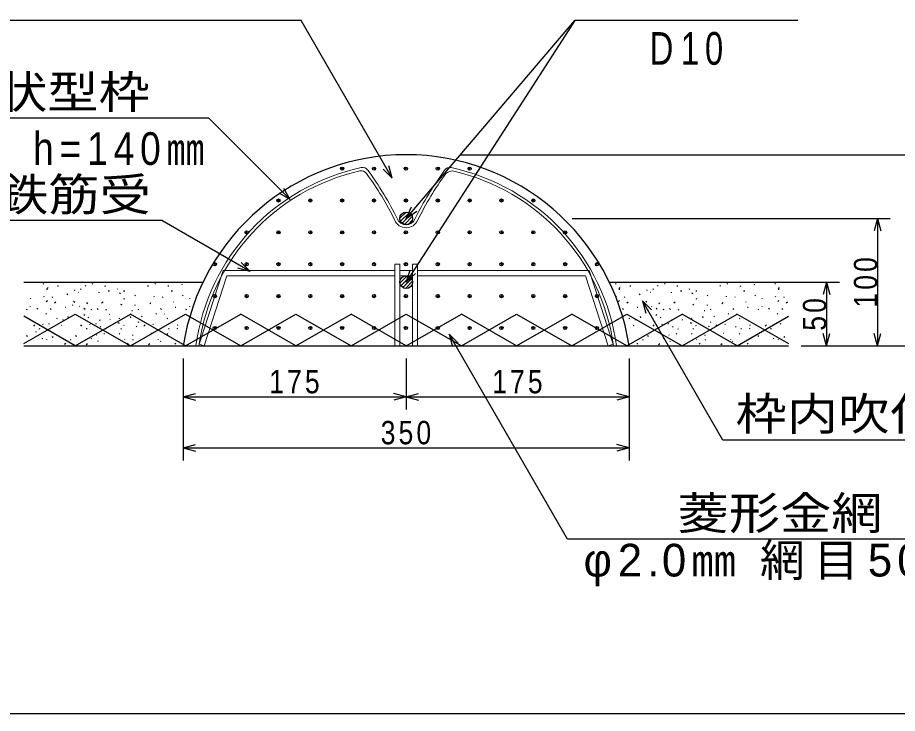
# Model space of a CAD drawing. Units: millimetres on the paper, enlarged 20 times, with parts at other scales. Extents: x -7610 to 7610, y -5340 to 5340.
# Drawn here: x -6197 to -3434, y -5340 to -3156 of the extents above; entities that cross this region are included whole.
import ezdxf
from ezdxf.enums import TextEntityAlignment as Align

# ---------------------------------------------------------------- set-up
doc = ezdxf.new("R2010")
doc.units = ezdxf.units.MM
doc.header["$LTSCALE"] = 20
doc.header["$PDMODE"] = 32
doc.header["$PDSIZE"] = 10
for name, color, linetype in [('2-0_法面', 3, 'Continuous'), ('2-1_法枠', 5, 'Continuous'), ('2-3_鉄筋', 2, 'Continuous'), ('2-4_菱形金網', 4, 'Continuous'), ('2-7_寸法', 7, 'Continuous'), ('2-8_名称', 7, 'Continuous'), ('2-A', 3, 'Continuous'), ('3-0', 2, 'Continuous')]:
    doc.layers.add(name, color=color, linetype=linetype)
doc.layers.add('2-2_eフレーム', color=1, linetype='Continuous', lineweight=18)
doc.layers.add('2-5_鉄筋受', color=3, linetype='Continuous', lineweight=18)
doc.styles.add('HGPｺﾞｼｯｸE', font='')
doc.styles.get('HGPｺﾞｼｯｸE').set_extended_font_data('HGPｺﾞｼｯｸE')

msp = doc.modelspace()

# ---------------------------------------------------------------- linework, layer by layer
at = {"layer": '2-0_法面'}
for p, q in [((-6176.58, -3986.34), (-5614.28, -3986.34)), ((-4338.87, -3986.34), (-3776.58, -3986.34)), ((-6176.58, -4186.34), (-3776.58, -4186.34))]:
    msp.add_line(p, q, dxfattribs=at)
at = {"layer": '2-1_法枠'}
msp.add_arc((-4976.58, -4294.67), 708.33, 8.79741, 171.20259, dxfattribs=at)
at = {"layer": '2-2_eフレーム'}
for p, q in [((-5636.53, -4186.37), (-5627.23, -4186.37)), ((-4316.39, -4186.37), (-4325.68, -4186.37))]:
    msp.add_line(p, q, dxfattribs=at)
for centre, radius, start, end in [((-4979.58, -4275.34), 662.94, 102.00966, 172.28717), ((-4979.67, -4275.26), 653.63, 102.56426, 172.18321), ((-5117.45, -3656.79), 20, 33.83163, 102.73155), ((-5113.31, -3646.45), 20, 33.83145, 102.1733), ((-5892.4, -4224.44), 980.59, 26.19037, 36.174), ((-5952.48, -4259.04), 1058.96, 26.40313, 36.08549), ((-4000.43, -4259.04), 1058.96, 143.91451, 153.59687), ((-4060.51, -4224.44), 980.59, 143.826, 153.80963), ((-4839.61, -3646.45), 20, 77.8267, 146.16855), ((-4826.71, -3678.75), 41.69, 95.9734, 127.46341), ((-4973.33, -4275.34), 662.94, 7.71283, 77.99034), ((-4973.24, -4275.26), 653.63, 7.81679, 77.43574), ((-4976.58, -3776.8), 38.85, 202.46676, 337.53324), ((-4976.58, -3776.8), 29.65, 202.46676, 337.53324)]:
    msp.add_arc(centre, radius, start, end, dxfattribs=at)
at = {"layer": '2-3_鉄筋'}
for p, q in [((-4996.58, -3786.01), (-4976.91, -3766.34)), ((-4996.58, -3786.01), (-4976.91, -3766.34)), ((-4994.49, -3795.24), (-4967.68, -3768.43)), ((-4994.49, -3795.24), (-4967.68, -3768.43)), ((-4989.52, -3801.58), (-4961.33, -3773.39)), ((-4989.52, -3801.58), (-4961.33, -3773.39)), ((-4982.17, -3805.54), (-4957.38, -3780.75)), ((-4982.17, -3805.54), (-4957.38, -3780.75)), ((-4970.8, -3805.48), (-4957.43, -3792.12)), ((-4970.8, -3805.48), (-4957.43, -3792.12)), ((-4996.34, -3989.42), (-4973.5, -3966.58)), ((-4993.15, -3997.54), (-4965.38, -3969.77)), ((-4992.6, -3974.36), (-4988.55, -3970.32)), ((-4987.43, -4003.14), (-4959.78, -3975.49)), ((-4979.15, -4006.17), (-4956.74, -3983.77))]:
    msp.add_line(p, q, dxfattribs=at)
for centre in [(-4976.58, -3786.34), (-4976.58, -3986.34)]:
    msp.add_circle(centre, 20, dxfattribs=at)
at = {"layer": '2-4_菱形金網'}
for p, q in [((-6176.58, -4179.16), (-6015.81, -4086.34)), ((-6015.81, -4186.34), (-5842.6, -4086.34)), ((-6015.81, -4086.34), (-5842.6, -4186.34)), ((-5669.4, -4186.34), (-5842.6, -4086.34)), ((-5842.6, -4186.34), (-5669.4, -4086.34)), ((-5669.4, -4186.34), (-5496.19, -4086.34)), ((-5669.4, -4086.34), (-5496.19, -4186.34)), ((-5322.99, -4186.34), (-5496.19, -4086.34)), ((-5496.19, -4186.34), (-5322.99, -4086.34)), ((-5322.99, -4186.34), (-5149.78, -4086.34)), ((-5322.99, -4086.34), (-5149.78, -4186.34)), ((-4976.58, -4186.34), (-5149.78, -4086.34)), ((-5149.78, -4186.34), (-4976.58, -4086.34)), ((-4976.58, -4186.34), (-4803.37, -4086.34)), ((-4976.58, -4086.34), (-4803.37, -4186.34)), ((-4630.17, -4186.34), (-4803.37, -4086.34)), ((-4803.37, -4186.34), (-4630.17, -4086.34)), ((-4630.17, -4186.34), (-4456.96, -4086.34)), ((-4630.17, -4086.34), (-4456.96, -4186.34)), ((-4283.76, -4186.34), (-4456.96, -4086.34)), ((-4456.96, -4186.34), (-4283.76, -4086.34)), ((-4283.76, -4186.34), (-4110.55, -4086.34)), ((-4283.76, -4086.34), (-4110.55, -4186.34)), ((-3937.35, -4186.34), (-4110.55, -4086.34)), ((-4110.55, -4186.34), (-3937.35, -4086.34)), ((-3937.35, -4086.34), (-3776.58, -4179.16)), ((-6015.81, -4186.34), (-6176.58, -4093.52)), ((-3937.35, -4186.34), (-3776.58, -4093.52))]:
    msp.add_line(p, q, dxfattribs=at)
at = {"layer": '2-5_鉄筋受'}
for p, q in [((-5012.58, -3930.22), (-4996.58, -3930.22)), ((-5012.58, -4186.37), (-5012.58, -3930.22)), ((-4996.58, -4186.37), (-4996.58, -3930.22)), ((-4940.58, -3930.22), (-4956.58, -3930.22)), ((-4956.58, -4186.37), (-4956.58, -3930.22)), ((-4940.58, -4186.37), (-4940.58, -3930.22)), ((-5626.44, -4181.48), (-5551.22, -3950.22)), ((-5611.23, -4186.37), (-5539.63, -3966.22)), ((-5551.22, -3950.22), (-5012.58, -3950.22)), ((-5539.63, -3966.22), (-5012.58, -3966.22)), ((-4996.58, -3950.22), (-4956.58, -3950.22)), ((-4996.58, -3966.22), (-4956.58, -3966.22)), ((-4401.93, -3950.22), (-4940.58, -3950.22)), ((-4326.71, -4181.48), (-4401.93, -3950.22)), ((-5611.23, -4186.37), (-5626.44, -4181.48)), ((-5012.58, -4186.37), (-4996.58, -4186.37)), ((-4956.58, -4186.37), (-4940.58, -4186.37)), ((-4341.92, -4186.37), (-4326.71, -4181.48))]:
    msp.add_line(p, q, dxfattribs=at)
msp.add_lwpolyline([(-4341.93, -4186.37), (-4413.53, -3966.22), (-4940.58, -3966.22)], dxfattribs=at)
at = {"layer": '2-7_寸法'}
for p, q in [((-4807.07, -3586.34), (-3296.58, -3586.34)), ((-4454.98, -3786.34), (-3456.58, -3786.34)), ((-3496.58, -3786.34), (-3506.93, -3824.98)), ((-3496.58, -3786.34), (-3486.23, -3824.98)), ((-3496.58, -3786.34), (-3496.58, -4186.34)), ((-4316.73, -3986.34), (-3616.58, -3986.34)), ((-3656.58, -3986.34), (-3666.93, -4024.98)), ((-3656.58, -3986.34), (-3646.23, -4024.98)), ((-3656.58, -3986.34), (-3656.58, -4186.34)), ((-3656.58, -4186.34), (-3666.93, -4147.7)), ((-3656.58, -4186.34), (-3646.23, -4147.7)), ((-3496.58, -4186.34), (-3506.93, -4147.7)), ((-3496.58, -4186.34), (-3486.23, -4147.7)), ((-3736.58, -4186.34), (-3296.58, -4186.34)), ((-5676.58, -4226.34), (-5676.58, -4546.34)), ((-4976.58, -4226.34), (-4976.58, -4386.34)), ((-4276.58, -4226.34), (-4276.58, -4546.34)), ((-5676.58, -4346.34), (-5637.94, -4335.99)), ((-4976.58, -4346.34), (-5015.22, -4335.99)), ((-4976.58, -4346.34), (-4937.94, -4335.99)), ((-4276.58, -4346.34), (-4315.22, -4335.99)), ((-5676.58, -4346.34), (-5637.94, -4356.69)), ((-5676.58, -4346.34), (-4976.58, -4346.34)), ((-4976.58, -4346.34), (-5015.22, -4356.69)), ((-4976.58, -4346.34), (-4937.94, -4356.69)), ((-4976.58, -4346.34), (-4276.58, -4346.34)), ((-4276.58, -4346.34), (-4315.22, -4356.69)), ((-5676.58, -4506.34), (-5637.94, -4495.99)), ((-4276.58, -4506.34), (-4315.22, -4495.99)), ((-5676.58, -4506.34), (-4276.58, -4506.34)), ((-5676.58, -4506.34), (-5637.94, -4516.69)), ((-4276.58, -4506.34), (-4315.22, -4516.69))]:
    msp.add_line(p, q, dxfattribs=at)
at = {"layer": '2-8_名称'}
for p, q in [((-5305.99, -3165.38), (-6405.99, -3165.38)), ((-5020.63, -3659.64), (-5305.99, -3165.38)), ((-3747.14, -3165.38), (-4447.14, -3165.38)), ((-5595.98, -3471.8), (-6795.98, -3471.8)), ((-5340.78, -3726.99), (-5595.98, -3471.8)), ((-5020.63, -3659.64), (-5048.91, -3631.36)), ((-5020.63, -3659.64), (-5030.98, -3621.01)), ((-5340.78, -3726.99), (-5360.78, -3692.35)), ((-5340.78, -3726.99), (-5375.42, -3706.99)), ((-4976.58, -3786.34), (-4959.39, -3750.22)), ((-4976.58, -3786.34), (-4943.63, -3763.65)), ((-5743.63, -3793.3), (-6318.63, -3793.3)), ((-5466.5, -3953.3), (-5743.63, -3793.3)), ((-5466.5, -3953.3), (-5505.14, -3942.95)), ((-5466.5, -3953.3), (-5494.78, -3925.02)), ((-4976.58, -3986.34), (-4964.34, -3948.26)), ((-4976.58, -3986.34), (-4946.94, -3959.48)), ((-3982.6, -4481.86), (-4234.61, -4045.37)), ((-4234.61, -4045.37), (-4206.33, -4073.65)), ((-4234.61, -4045.37), (-4224.26, -4084.01)), ((-4841.17, -4149.74), (-4830.82, -4188.37)), ((-3282.6, -4481.86), (-3982.6, -4481.86)), ((-3159.66, -4793.22), (-4469.66, -4793.22))]:
    msp.add_line(p, q, dxfattribs=at)
for points in [[(-4976.58, -3786.34), (-4447.14, -3165.38), (-4976.58, -3986.34)], [(-4469.66, -4793.22), (-4841.17, -4149.74), (-4812.89, -4178.02)]]:
    msp.add_lwpolyline(points, dxfattribs=at)
at = {"layer": '2-A'}
for p, q in [((-6116.06, -3990.39), (-6113.86, -3992.59)), ((-6104.74, -4007.67), (-6100.97, -4003.27)), ((-6069.2, -4000.13), (-6068.89, -3996.67)), ((-5984.35, -3996.67), (-5981.84, -3998.56)), ((-5962.04, -3990.39), (-5959.84, -3992.59)), ((-5921.42, -4000.13), (-5921.11, -3996.67)), ((-5788.49, -3996.67), (-5785.97, -3998.56)), ((-5766.18, -3990.39), (-5763.98, -3992.59)), ((-5723.22, -4000.13), (-5722.91, -3996.67)), ((-5680.8, -3993.85), (-5678.6, -3992.27)), ((-4319.39, -3990.39), (-4317.19, -3992.59)), ((-4308.08, -4007.67), (-4304.31, -4003.27)), ((-4272.54, -4000.13), (-4272.22, -3996.67)), ((-4187.68, -3996.67), (-4185.17, -3998.56)), ((-4165.37, -3990.39), (-4163.17, -3992.59)), ((-4124.75, -4000.13), (-4124.44, -3996.67)), ((-3991.82, -3996.67), (-3989.31, -3998.56)), ((-3969.51, -3990.39), (-3967.31, -3992.59)), ((-3926.56, -4000.13), (-3926.24, -3996.67)), ((-3884.13, -3993.85), (-3881.93, -3992.27)), ((-3819.39, -3990.39), (-3817.19, -3992.59)), ((-3808.08, -4007.67), (-3804.31, -4003.27)), ((-6114.81, -4030.78), (-6114.18, -4032.03)), ((-6104.44, -4008.15), (-6104.44, -4010.03)), ((-6087.78, -4033.6), (-6085.89, -4032.66)), ((-6040.95, -4026.38), (-6038.44, -4022.92)), ((-6018.95, -4010.66), (-6016.44, -4011.61)), ((-6006.07, -4017.26), (-6005.44, -4018.21)), ((-5998.81, -4009.87), (-5997.23, -4007.36)), ((-5941.57, -4017.58), (-5941.26, -4020.09)), ((-5912.34, -4013.18), (-5908.26, -4013.49)), ((-5884.33, -4008.39), (-5883.08, -4007.67)), ((-5877.15, -4019.78), (-5873.69, -4022.29)), ((-5864.26, -4013.18), (-5860.18, -4013.49)), ((-5828.44, -4027.63), (-5826.55, -4029.52)), ((-5768.83, -4030.78), (-5768.2, -4032.03)), ((-5741.8, -4033.6), (-5739.92, -4032.66)), ((-5714.15, -4013.18), (-5710.06, -4013.49)), ((-5678.32, -4027.63), (-5676.43, -4029.52)), ((-4318.14, -4030.78), (-4317.51, -4032.03)), ((-4307.77, -4008.15), (-4307.77, -4010.03)), ((-4291.11, -4033.6), (-4289.23, -4032.66)), ((-4244.29, -4026.38), (-4241.77, -4022.92)), ((-4222.29, -4010.66), (-4219.77, -4011.61)), ((-4209.4, -4017.26), (-4208.77, -4018.21)), ((-4202.14, -4009.87), (-4200.57, -4007.36)), ((-4144.9, -4017.58), (-4144.59, -4020.09)), ((-4115.68, -4013.18), (-4111.59, -4013.49)), ((-4087.67, -4008.39), (-4086.42, -4007.67)), ((-4080.48, -4019.78), (-4077.02, -4022.29)), ((-4067.6, -4013.18), (-4063.51, -4013.49)), ((-4031.77, -4027.63), (-4029.88, -4029.52)), ((-3972.16, -4030.78), (-3971.53, -4032.03)), ((-3945.13, -4033.6), (-3943.25, -4032.66)), ((-3917.48, -4013.18), (-3913.39, -4013.49)), ((-3881.65, -4027.63), (-3879.77, -4029.52)), ((-3818.14, -4030.78), (-3817.51, -4032.03)), ((-3807.77, -4008.15), (-3807.77, -4010.03)), ((-3791.11, -4033.6), (-3789.23, -4032.66)), ((-6155.69, -4038.95), (-6154.75, -4036.43)), ((-6106.64, -4046.8), (-6103.18, -4043.98)), ((-6080.55, -4050.89), (-6076.15, -4048.37)), ((-6024.3, -4057.8), (-6024.3, -4059.69)), ((-6021.15, -4046.18), (-6017.38, -4049.63)), ((-5978.97, -4054.66), (-5976.45, -4050.57)), ((-5932.77, -4050.89), (-5928.37, -4048.37)), ((-5873.38, -4055.6), (-5869.61, -4057.8)), ((-5862.06, -4039.89), (-5860.81, -4037.06)), ((-5828.44, -4057.8), (-5828.44, -4059.69)), ((-5780.77, -4054.66), (-5778.26, -4050.57)), ((-5707.23, -4047.75), (-5705.66, -4049.32)), ((-5655.69, -4038.95), (-5654.75, -4036.43)), ((-4309.97, -4046.8), (-4306.51, -4043.98)), ((-4283.88, -4050.89), (-4279.48, -4048.37)), ((-4227.63, -4057.8), (-4227.63, -4059.69)), ((-4224.49, -4046.18), (-4220.72, -4049.63)), ((-4182.3, -4054.66), (-4179.79, -4050.57)), ((-4136.1, -4050.89), (-4131.7, -4048.37)), ((-4076.71, -4055.6), (-4072.94, -4057.8)), ((-4065.4, -4039.89), (-4064.14, -4037.06)), ((-4031.77, -4057.8), (-4031.77, -4059.69)), ((-3984.1, -4054.66), (-3981.59, -4050.57)), ((-3910.56, -4047.75), (-3908.99, -4049.32)), ((-3859.03, -4038.95), (-3858.08, -4036.43)), ((-3809.97, -4046.8), (-3806.51, -4043.98)), ((-3783.88, -4050.89), (-3779.48, -4048.37)), ((-6169.21, -4071.63), (-6166.69, -4071.94)), ((-6156.32, -4062.83), (-6155.69, -4061.57)), ((-6136.18, -4067.86), (-6132.72, -4071.32)), ((-6106.32, -4085.14), (-6108.21, -4087.34)), ((-6094.06, -4069.43), (-6091.24, -4071.94)), ((-6047.55, -4064.72), (-6045.98, -4064.72)), ((-6002.3, -4062.83), (-6001.67, -4061.57)), ((-5989.02, -4091.43), (-5985.88, -4087.97)), ((-5988.4, -4067.86), (-5984.94, -4071.32)), ((-5967.03, -4071), (-5964.51, -4072.26)), ((-5946.28, -4069.43), (-5943.46, -4071.94)), ((-5919.57, -4073.2), (-5916.11, -4072.26)), ((-5908.89, -4085.77), (-5907.63, -4088.29)), ((-5838.18, -4075.4), (-5835.98, -4075.72)), ((-5819.32, -4071.63), (-5816.81, -4071.94)), ((-5760.34, -4085.14), (-5762.23, -4087.34)), ((-5748.09, -4069.43), (-5745.26, -4071.94)), ((-5736.46, -4085.77), (-5735.2, -4086.72)), ((-5701.57, -4064.72), (-5700, -4064.72)), ((-5669.21, -4071.63), (-5666.69, -4071.94)), ((-5656.32, -4062.83), (-5655.69, -4061.57)), ((-4297.4, -4069.43), (-4294.57, -4071.94)), ((-4250.89, -4064.72), (-4249.32, -4064.72)), ((-4205.63, -4062.83), (-4205, -4061.57)), ((-4192.36, -4091.43), (-4189.21, -4087.97)), ((-4191.73, -4067.86), (-4188.27, -4071.32)), ((-4170.36, -4071), (-4167.84, -4072.26)), ((-4149.62, -4069.43), (-4146.79, -4071.94)), ((-4122.9, -4073.2), (-4119.45, -4072.26)), ((-4112.22, -4085.77), (-4110.96, -4088.29)), ((-4041.51, -4075.4), (-4039.31, -4075.72)), ((-4022.66, -4071.63), (-4020.14, -4071.94)), ((-3963.68, -4085.14), (-3965.56, -4087.34)), ((-3951.42, -4069.43), (-3948.59, -4071.94)), ((-3939.79, -4085.77), (-3938.53, -4086.72)), ((-3904.91, -4064.72), (-3903.34, -4064.72)), ((-3872.54, -4071.63), (-3870.02, -4071.94)), ((-3859.65, -4062.83), (-3859.03, -4061.57)), ((-3839.51, -4067.86), (-3836.05, -4071.32)), ((-3809.65, -4085.14), (-3811.54, -4087.34)), ((-3797.4, -4069.43), (-3794.57, -4071.94)), ((-6074.27, -4099.6), (-6072.07, -4100.54)), ((-6055.1, -4103.69), (-6053.21, -4104.94)), ((-6038.75, -4094.57), (-6037.5, -4098.03)), ((-5976.14, -4096.77), (-5973.94, -4097.71)), ((-5938.11, -4106.83), (-5937.8, -4103.06)), ((-5907.31, -4103.69), (-5905.43, -4104.94)), ((-5881.86, -4113.43), (-5877.46, -4115.31)), ((-5878.4, -4099.6), (-5876.2, -4100.54)), ((-5842.89, -4094.57), (-5841.64, -4098.03)), ((-5818.07, -4111.86), (-5815.24, -4111.23)), ((-5807.07, -4093), (-5805.18, -4095.2)), ((-5728.29, -4099.6), (-5726.09, -4100.54)), ((-4277.6, -4099.6), (-4275.4, -4100.54)), ((-4258.43, -4103.69), (-4256.54, -4104.94)), ((-4242.09, -4094.57), (-4240.83, -4098.03)), ((-4179.47, -4096.77), (-4177.27, -4097.71)), ((-4141.45, -4106.83), (-4141.13, -4103.06)), ((-4110.65, -4103.69), (-4108.76, -4104.94)), ((-4085.19, -4113.43), (-4080.8, -4115.31)), ((-4081.74, -4099.6), (-4079.54, -4100.54)), ((-4046.23, -4094.57), (-4044.97, -4098.03)), ((-4021.4, -4111.86), (-4018.57, -4111.23)), ((-4010.4, -4093), (-4008.51, -4095.2)), ((-3931.62, -4099.6), (-3929.42, -4100.54)), ((-6145.92, -4124.11), (-6142.46, -4120.03)), ((-6139.32, -4142.65), (-6137.12, -4141.4)), ((-6127.38, -4133.86), (-6127.06, -4130.4)), ((-6118.26, -4117.51), (-6117.32, -4119.08)), ((-6100.04, -4116.26), (-6097.21, -4117.2)), ((-6059.18, -4122.54), (-6057.92, -4120.97)), ((-5998.14, -4124.11), (-5994.68, -4120.03)), ((-5979.6, -4133.86), (-5979.28, -4130.4)), ((-5970.48, -4117.51), (-5969.54, -4119.08)), ((-5952.26, -4116.26), (-5949.43, -4117.2)), ((-5937.17, -4127.57), (-5934.97, -4126)), ((-5920.83, -4132.28), (-5918.94, -4133.54)), ((-5872.75, -4132.28), (-5870.86, -4133.54)), ((-5863.32, -4122.54), (-5862.06, -4120.97)), ((-5824.35, -4124.11), (-5822.15, -4126.31)), ((-5799.94, -4124.11), (-5796.48, -4120.03)), ((-5772.28, -4117.51), (-5771.34, -4119.08)), ((-5738.97, -4127.57), (-5736.77, -4126)), ((-5722.63, -4132.28), (-5720.74, -4133.54)), ((-5696.55, -4130.4), (-5694.03, -4132.28)), ((-5694.35, -4120.97), (-5692.15, -4120.03)), ((-4262.51, -4122.54), (-4261.26, -4120.97)), ((-4201.47, -4124.11), (-4198.01, -4120.03)), ((-4182.93, -4133.86), (-4182.62, -4130.4)), ((-4173.82, -4117.51), (-4172.87, -4119.08)), ((-4155.59, -4116.26), (-4152.76, -4117.2)), ((-4140.5, -4127.57), (-4138.3, -4126)), ((-4124.16, -4132.28), (-4122.28, -4133.54)), ((-4076.08, -4132.28), (-4074.2, -4133.54)), ((-4066.65, -4122.54), (-4065.4, -4120.97)), ((-4027.68, -4124.11), (-4025.48, -4126.31)), ((-4003.27, -4124.11), (-3999.82, -4120.03)), ((-3975.62, -4117.51), (-3974.68, -4119.08)), ((-3942.31, -4127.57), (-3940.11, -4126)), ((-3925.96, -4132.28), (-3924.08, -4133.54)), ((-3899.88, -4130.4), (-3897.37, -4132.28)), ((-3897.68, -4120.97), (-3895.48, -4120.03)), ((-3849.25, -4124.11), (-3845.8, -4120.03)), ((-3842.65, -4142.65), (-3840.45, -4141.4)), ((-3830.71, -4133.86), (-3830.4, -4130.4)), ((-3821.6, -4117.51), (-3820.65, -4119.08)), ((-3803.37, -4116.26), (-3800.54, -4117.2)), ((-6169.42, -4153.82), (-6165.96, -4156.33)), ((-6120.7, -4161.68), (-6118.82, -4163.56)), ((-6105.31, -4166.7), (-6105.31, -4167.65)), ((-6087.99, -4156.65), (-6085.79, -4160.1)), ((-6030.16, -4167.65), (-6028.28, -4166.7)), ((-6015.39, -4153.82), (-6011.94, -4156.33)), ((-5966.68, -4161.68), (-5964.8, -4163.56)), ((-5948.46, -4151.3), (-5947.83, -4152.25)), ((-5944.06, -4172.99), (-5943.11, -4170.48)), ((-5925.75, -4147.53), (-5923.55, -4149.1)), ((-5877.67, -4147.53), (-5875.47, -4149.1)), ((-5861.33, -4164.82), (-5860.7, -4166.08)), ((-5835.87, -4151.62), (-5835.56, -4154.13)), ((-5834.3, -4167.65), (-5832.42, -4166.7)), ((-5778.05, -4146.28), (-5776.48, -4146.28)), ((-5755.42, -4166.7), (-5755.42, -4167.65)), ((-5748.19, -4172.99), (-5747.25, -4170.48)), ((-5727.56, -4147.53), (-5725.36, -4149.1)), ((-4233.5, -4167.65), (-4231.61, -4166.7)), ((-4218.73, -4153.82), (-4215.27, -4156.33)), ((-4170.02, -4161.68), (-4168.13, -4163.56)), ((-4151.79, -4151.3), (-4151.16, -4152.25)), ((-4147.39, -4172.99), (-4146.45, -4170.48)), ((-4129.09, -4147.53), (-4126.89, -4149.1)), ((-4081.01, -4147.53), (-4078.81, -4149.1)), ((-4064.66, -4164.82), (-4064.04, -4166.08)), ((-4039.21, -4151.62), (-4038.89, -4154.13)), ((-4037.64, -4167.65), (-4035.75, -4166.7)), ((-3981.38, -4146.28), (-3979.81, -4146.28)), ((-3958.76, -4166.7), (-3958.76, -4167.65)), ((-3951.53, -4172.99), (-3950.58, -4170.48)), ((-3930.89, -4147.53), (-3928.69, -4149.1)), ((-3872.75, -4153.82), (-3869.29, -4156.33)), ((-3824.04, -4161.68), (-3822.15, -4163.56)), ((-3808.64, -4166.7), (-3808.64, -4167.65)), ((-3791.32, -4156.65), (-3789.12, -4160.1)), ((-6049.02, -4180.85), (-6045.56, -4178.02)), ((-5981.45, -4182.1), (-5977.05, -4179.27)), ((-5853.16, -4180.85), (-5849.7, -4178.02)), ((-5785.59, -4182.1), (-5781.19, -4179.27)), ((-5703.04, -4180.85), (-5699.59, -4178.02)), ((-4252.35, -4180.85), (-4248.9, -4178.02)), ((-4184.79, -4182.1), (-4180.39, -4179.27)), ((-4056.49, -4180.85), (-4053.04, -4178.02)), ((-3988.93, -4182.1), (-3984.53, -4179.27)), ((-3906.38, -4180.85), (-3902.92, -4178.02))]:
    msp.add_line(p, q, dxfattribs=at)
at = {"layer": '2-A', "color": 7}
for p in [(-5177.47, -3630.07), (-5077.47, -3630.07), (-4977.47, -3630.07), (-4877.47, -3630.07), (-4777.47, -3630.07), (-5377.47, -3730.07), (-5277.47, -3730.07), (-5177.47, -3730.07), (-5077.47, -3730.07), (-4977.47, -3730.07), (-4877.47, -3730.07), (-4777.47, -3730.07), (-4677.47, -3730.07), (-4577.47, -3730.07), (-5477.47, -3830.07), (-5377.47, -3830.07), (-5277.47, -3830.07), (-5177.47, -3830.07), (-5077.47, -3830.07), (-4977.47, -3830.07), (-4877.47, -3830.07), (-4777.47, -3830.07), (-4677.47, -3830.07), (-4577.47, -3830.07), (-4477.47, -3830.07), (-5577.47, -3930.07), (-5477.47, -3930.07), (-5377.47, -3930.07), (-5277.47, -3930.07), (-5177.47, -3930.07), (-5077.47, -3930.07), (-4977.47, -3930.07), (-4877.47, -3930.07), (-4777.47, -3930.07), (-4677.47, -3930.07), (-4577.47, -3930.07), (-4477.47, -3930.07), (-4377.47, -3930.07), (-5577.47, -4030.07), (-5477.47, -4030.07), (-5377.47, -4030.07), (-5277.47, -4030.07), (-5177.47, -4030.07), (-5077.47, -4030.07), (-4977.47, -4030.07), (-4877.47, -4030.07), (-4777.47, -4030.07), (-4677.47, -4030.07), (-4577.47, -4030.07), (-4477.47, -4030.07), (-4377.47, -4030.07), (-5577.47, -4130.07), (-5477.47, -4130.07), (-5377.47, -4130.07), (-5277.47, -4130.07), (-5177.47, -4130.07), (-5077.47, -4130.07), (-4977.47, -4130.07), (-4877.47, -4130.07), (-4777.47, -4130.07), (-4677.47, -4130.07), (-4577.47, -4130.07), (-4477.47, -4130.07), (-4377.47, -4130.07)]:
    msp.add_point(p, dxfattribs=at)
at = {"layer": '3-0', "color": 1}
msp.add_lwpolyline([(-7610, 5340), (-7610, -5340), (7610, -5340), (7610, 5340)], dxfattribs=at)

# ---------------------------------------------------------------- texts
at = {"layer": '2-7_寸法', "color": 3, "char_height": 73.31, "attachment_point": 7, "rotation": 90, "style": 'HGPｺﾞｼｯｸE'}
for s, insert in [('\\T1.21;\\W0.85;100', (-3496.58, -4066.34)), ('\\T1.21;\\W0.85;50', (-3656.58, -4138.84))]:
    msp.add_mtext(s, dxfattribs=dict(at, insert=insert))
at = {"layer": '2-7_寸法', "color": 3, "char_height": 73.31, "attachment_point": 7, "style": 'HGPｺﾞｼｯｸE'}
for s, insert in [('\\T1.21;\\W0.85;175', (-5406.58, -4336.34)), ('\\T1.21;\\W0.85;175', (-4706.58, -4336.34)), ('\\T1.21;\\W0.85;350', (-5056.58, -4496.34))]:
    msp.add_mtext(s, dxfattribs=dict(at, insert=insert))
at = {"layer": '2-8_名称', "color": 2, "style": 'HGPｺﾞｼｯｸE', "width": 1.15}
for s, p in [('金網状型枠', (-6585.98, -3471.8)), ('鉄筋受', (-6261.13, -3793.3)), ('枠内吹付', (-3942.6, -4481.86)), ('菱形金網', (-4124.66, -4793.22))]:
    msp.add_text(s, height=102.6, dxfattribs=at).set_placement(p, align=Align.BOTTOM_LEFT)
at = {"layer": '2-8_名称', "color": 2, "char_height": 102.6, "attachment_point": 7, "style": 'HGPｺﾞｼｯｸE'}
for s, insert in [('\\T1.32;\\W0.75;D10', (-4212.14, -3305.38)), ('\\T1.28;\\W0.85;w=330㎜\\~h=140㎜', (-6785.98, -3619.8)), ('\\T1.21;φ2.0㎜\\~網目50㎜', (-4419.66, -4941.22))]:
    msp.add_mtext(s, dxfattribs=dict(at, insert=insert))

doc.saveas('drawing.dxf')
